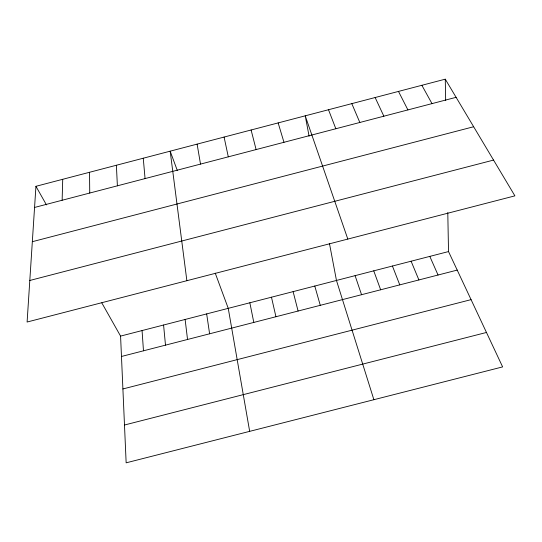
<?xml version="1.0" encoding="UTF-8"?>
<svg xmlns="http://www.w3.org/2000/svg" width="542" height="542" viewBox="0 0 542 542"><rect width="100%" height="100%" fill="white"/><g stroke="black" fill="none" stroke-linecap="round" stroke-linejoin="round"><path stroke-width="0.81" d="M62.134 200.249L62.723 179.3M35.941 186.306L27.1 322.029L514.9 195.858L445.267 79.173L35.941 186.306L46.449 204.896M34.566 207.457L456.1 97.323M32.337 241.691L473.654 126.74M29.81 280.471L493.552 160.08M101.794 302.863L120.575 336.101L448.519 251.569L447.787 212.566M121.469 356.473L457.211 270.092M122.898 388.96L471.073 299.638M124.484 425.016L486.465 332.463M421.866 85.297L431.994 103.624M398.485 91.415L407.916 109.918M448.519 251.569L502.624 366.9L126.15 462.827L120.575 336.101M375.139 97.526L383.858 116.198M429.806 256.393L438.044 275.024M351.812 103.63L359.834 122.478M411.107 261.217L418.898 279.95M392.422 266.027L399.766 284.868M328.506 109.735L335.83 128.745M177.363 170.635L170.168 151.177L186.868 280.702M215.262 273.195L228.25 308.351L249.666 431.357M373.75 270.844L380.653 289.787M347.815 239.076L305.227 115.825L309.103 136.218M355.098 275.648L361.555 294.706M373.885 399.705L336.467 280.451L329.482 243.649M278.148 122.912L283.967 142.295M314.78 286.041L320.275 305.322M293.114 291.63L298.093 311.033M251.102 129.992L256.115 149.572M271.474 297.206L275.939 316.731M224.09 137.058L228.297 156.841M249.848 302.782L253.805 322.429M197.112 144.125L200.513 164.097M206.671 313.906L209.605 333.797M185.12 319.468L187.539 339.475M163.582 325.017L165.493 345.146M143.257 158.217L145.06 178.589M142.065 330.566L143.474 350.816M116.381 165.256L117.384 185.818M445.267 79.173L445.673 100.602M89.532 172.281L89.742 193.04"/></g></svg>
